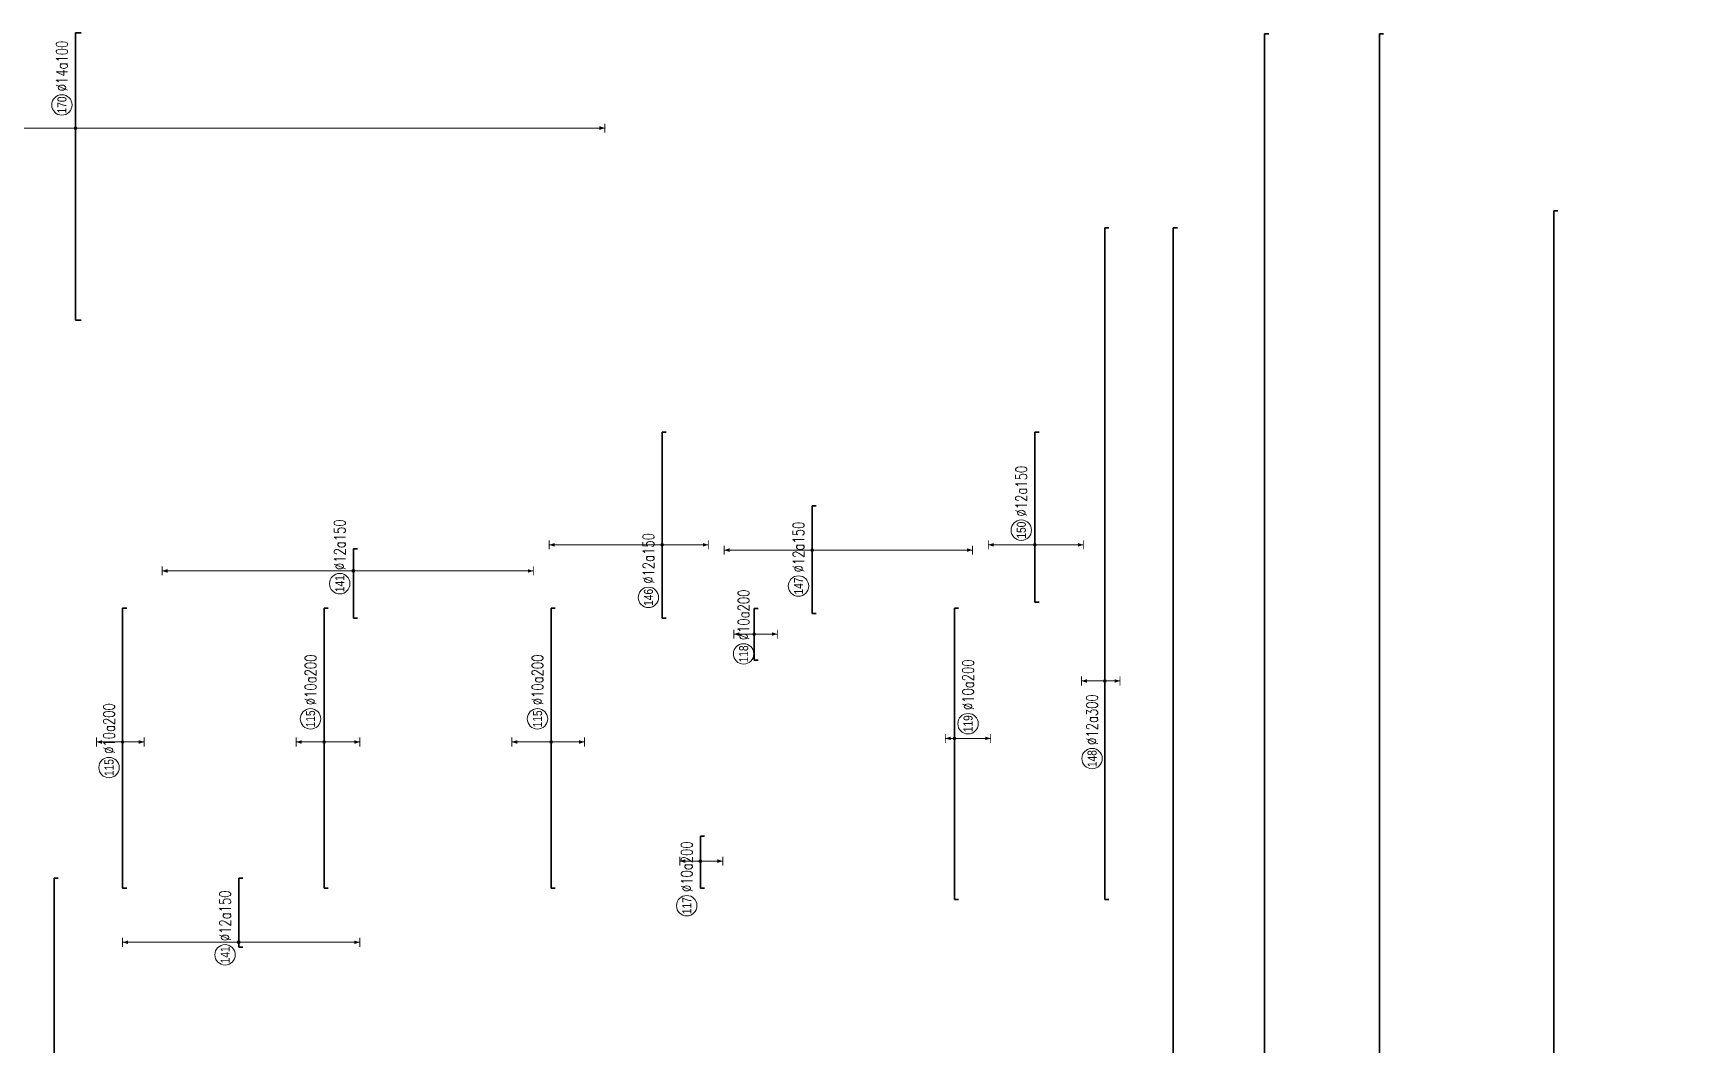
# Model space of a CAD drawing. Header units: millimetres. Extents: x -247377 to 927516, y -864259 to 155594.
# Drawn here: x 44819 to 117439, y -202635 to -158100 of the extents above; entities that cross this region are included whole.
import ezdxf
from ezdxf.enums import TextEntityAlignment as Align

# ---------------------------------------------------------------- set-up
doc = ezdxf.new("R2010")
doc.units = ezdxf.units.MM
doc.header["$MEASUREMENT"] = 0
for name, color, linetype, lineweight in [('NDC_S_DIM', 1, 'Continuous', 15), ('NDC_S_REBAR', 4, 'Continuous', 35), ('NDC_S_VN TEXT', 7, 'Continuous', 20)]:
    doc.layers.add(name, color=color, linetype=linetype, lineweight=lineweight)
doc.styles.add('ARIAL', font='arial.ttf', dxfattribs={"width": 0.8})
doc.styles.add('NDC_EN TXT', font='romans.shx', dxfattribs={"width": 0.8})

# ---------------------------------------------------------------- blocks, each defined once
blk = doc.blocks.new('*U41')
h = blk.add_hatch(color=6)
edge = h.paths.add_edge_path()
edge.add_arc((-36.84, 0), 0.3, 0, 360)
at = {"layer": 'NDC_S_DIM', "color": 8}
for q in [(-36.84, 3.16), (-36.84, -15.84)]:
    blk.add_line((-36.84, 0), q, dxfattribs=at)
for points in [[(-37.84, 3.16, 0.2, 0.2, 0), (-35.84, 3.16, 0, 0, 0)], [(-37.84, -15.84, 0.2, 0.2, 0), (-35.84, -15.84, 0, 0, 0)]]:
    blk.add_lwpolyline(points, format="xyseb", dxfattribs=at)
at = {"layer": 'NDC_S_DIM', "color": 6}
blk.add_circle((-36.84, 0), 0.3, dxfattribs=at)
at = {"layer": 'NDC_S_DIM'}
blk.add_circle((-55.15, -3.19), 2.25, dxfattribs=at)
at = {"layer": 'NDC_S_DIM', "color": 8}
for points in [[(-37.24, 1.96), (-36.84, 3.16), (-36.44, 1.96)], [(-37.24, -14.64), (-36.84, -15.84), (-36.44, -14.64)]]:
    blk.add_solid(points, dxfattribs=at)
at = {"layer": 'NDC_S_REBAR'}
for p, q in [((0, 0), (-155.03, 0)), ((-155.03, 0), (-155.03, -0.9)), ((0, 0), (104.17, 0)), ((104.17, 0), (104.17, -0.9)), ((-155.03, -0.9), (-155.03, -0.9)), ((104.17, -0.9), (104.17, -0.9))]:
    blk.add_line(p, q, dxfattribs=at)
at = {"layer": 'NDC_S_VN TEXT', "style": 'ARIAL', "width": 0.8}
blk.add_attdef('KHT', text='', height=2, dxfattribs=at).set_placement((-55.15, -3.19), align=Align.MIDDLE_CENTER)
at = {"layer": 'NDC_S_VN TEXT', "color": 3, "style": 'NDC_EN TXT', "width": 0.75}
blk.add_attdef('DKT', (-52.15, -4.44), '', height=2.5, dxfattribs=at)
blk = doc.blocks.new('*U47')
h = blk.add_hatch(color=6)
edge = h.paths.add_edge_path()
edge.add_arc((-2.99, 0), 0.3, 0, 360)
at = {"layer": 'NDC_S_DIM', "color": 8}
for q in [(-2.99, 25.57), (-2.99, -26.68)]:
    blk.add_line((-2.99, 0), q, dxfattribs=at)
for points in [[(-3.99, 25.57, 0.2, 0.2, 0), (-1.99, 25.57, 0, 0, 0)], [(-3.99, -26.68, 0.2, 0.2, 0), (-1.99, -26.68, 0, 0, 0)]]:
    blk.add_lwpolyline(points, format="xyseb", dxfattribs=at)
at = {"layer": 'NDC_S_DIM'}
blk.add_circle((-5.75, 3), 2.25, dxfattribs=at)
at = {"layer": 'NDC_S_DIM', "color": 6}
blk.add_circle((-2.99, 0), 0.3, dxfattribs=at)
at = {"layer": 'NDC_S_DIM', "color": 8}
for points in [[(-3.39, 24.37), (-2.99, 25.57), (-2.59, 24.37)], [(-3.39, -25.48), (-2.99, -26.68), (-2.59, -25.48)]]:
    blk.add_solid(points, dxfattribs=at)
at = {"layer": 'NDC_S_REBAR'}
for p, q in [((0, 0), (-4.07, 0)), ((-4.07, 0), (-4.07, -0.9)), ((0, 0), (11.13, 0)), ((11.13, 0), (11.13, -0.9)), ((-4.07, -0.9), (-4.07, -0.9)), ((11.13, -0.9), (11.13, -0.9))]:
    blk.add_line(p, q, dxfattribs=at)
at = {"layer": 'NDC_S_VN TEXT', "style": 'ARIAL', "width": 0.8}
blk.add_attdef('KHT', text='', height=2, dxfattribs=at).set_placement((-5.75, 3), align=Align.MIDDLE_CENTER)
at = {"layer": 'NDC_S_VN TEXT', "color": 3, "style": 'NDC_EN TXT', "width": 0.75}
blk.add_attdef('DKT', (-2.75, 1.75), '', height=2.5, dxfattribs=at)
blk = doc.blocks.new('*U48')
h = blk.add_hatch(color=6)
edge = h.paths.add_edge_path()
edge.add_arc((-2.99, 0), 0.3, 0, 360)
at = {"layer": 'NDC_S_DIM', "color": 8}
for q in [(-2.99, 42.14), (-2.99, -39.66)]:
    blk.add_line((-2.99, 0), q, dxfattribs=at)
for points in [[(-3.99, 42.14, 0.2, 0.2, 0), (-1.99, 42.14, 0, 0, 0)], [(-3.99, -39.66, 0.2, 0.2, 0), (-1.99, -39.66, 0, 0, 0)]]:
    blk.add_lwpolyline(points, format="xyseb", dxfattribs=at)
at = {"layer": 'NDC_S_DIM'}
blk.add_circle((-5.79, 3), 2.25, dxfattribs=at)
at = {"layer": 'NDC_S_DIM', "color": 6}
blk.add_circle((-2.99, 0), 0.3, dxfattribs=at)
at = {"layer": 'NDC_S_DIM', "color": 8}
for points in [[(-3.39, 40.94), (-2.99, 42.14), (-2.59, 40.94)], [(-3.39, -38.46), (-2.99, -39.66), (-2.59, -38.46)]]:
    blk.add_solid(points, dxfattribs=at)
at = {"layer": 'NDC_S_REBAR'}
for p, q in [((0, 0), (-13.36, 0)), ((-13.36, 0), (-13.36, -0.9)), ((0, 0), (1.85, 0)), ((1.85, 0), (1.85, -0.9)), ((-13.36, -0.9), (-13.36, -0.9)), ((1.85, -0.9), (1.85, -0.9))]:
    blk.add_line(p, q, dxfattribs=at)
at = {"layer": 'NDC_S_VN TEXT', "style": 'ARIAL', "width": 0.8}
blk.add_attdef('KHT', text='', height=2, dxfattribs=at).set_placement((-5.79, 3), align=Align.MIDDLE_CENTER)
at = {"layer": 'NDC_S_VN TEXT', "color": 3, "style": 'NDC_EN TXT', "width": 0.75}
blk.add_attdef('DKT', (-2.79, 1.75), '', height=2.5, dxfattribs=at)
blk = doc.blocks.new('*U49')
h = blk.add_hatch(color=6)
edge = h.paths.add_edge_path()
edge.add_arc((-2.99, 0), 0.3, 0, 360)
at = {"layer": 'NDC_S_DIM', "color": 8}
for q in [(-2.99, 19.37), (-2.99, -35.31)]:
    blk.add_line((-2.99, 0), q, dxfattribs=at)
for points in [[(-3.99, 19.37, 0.2, 0.2, 0), (-1.99, 19.37, 0, 0, 0)], [(-3.99, -35.31, 0.2, 0.2, 0), (-1.99, -35.31, 0, 0, 0)]]:
    blk.add_lwpolyline(points, format="xyseb", dxfattribs=at)
at = {"layer": 'NDC_S_DIM'}
blk.add_circle((-10.91, 3), 2.25, dxfattribs=at)
at = {"layer": 'NDC_S_DIM', "color": 6}
blk.add_circle((-2.99, 0), 0.3, dxfattribs=at)
at = {"layer": 'NDC_S_DIM', "color": 8}
for points in [[(-3.39, 18.17), (-2.99, 19.37), (-2.59, 18.17)], [(-3.39, -34.11), (-2.99, -35.31), (-2.59, -34.11)]]:
    blk.add_solid(points, dxfattribs=at)
at = {"layer": 'NDC_S_REBAR'}
for p, q in [((0, 0), (-16.95, 0)), ((-16.95, 0), (-16.95, -0.9)), ((0, 0), (6.75, 0)), ((6.75, 0), (6.75, -0.9)), ((-16.95, -0.9), (-16.95, -0.9)), ((6.75, -0.9), (6.75, -0.9))]:
    blk.add_line(p, q, dxfattribs=at)
at = {"layer": 'NDC_S_VN TEXT', "style": 'ARIAL', "width": 0.8}
blk.add_attdef('KHT', text='', height=2, dxfattribs=at).set_placement((-10.91, 3), align=Align.MIDDLE_CENTER)
at = {"layer": 'NDC_S_VN TEXT', "color": 3, "style": 'NDC_EN TXT', "width": 0.75}
blk.add_attdef('DKT', (-7.91, 1.75), '', height=2.5, dxfattribs=at)
blk = doc.blocks.new('*U51')
h = blk.add_hatch(color=6)
edge = h.paths.add_edge_path()
edge.add_arc((-13.89, 0), 0.3, 0, 360)
at = {"layer": 'NDC_S_DIM', "color": 8}
for q in [(-13.89, 6.73), (-13.89, -12.02)]:
    blk.add_line((-13.89, 0), q, dxfattribs=at)
for points in [[(-14.89, 6.73, 0.2, 0.2, 0), (-12.89, 6.73, 0, 0, 0)], [(-14.89, -12.02, 0.2, 0.2, 0), (-12.89, -12.02, 0, 0, 0)]]:
    blk.add_lwpolyline(points, format="xyseb", dxfattribs=at)
at = {"layer": 'NDC_S_DIM'}
blk.add_circle((-10.79, 3), 2.25, dxfattribs=at)
at = {"layer": 'NDC_S_DIM', "color": 6}
blk.add_circle((-13.89, 0), 0.3, dxfattribs=at)
at = {"layer": 'NDC_S_DIM', "color": 8}
for points in [[(-14.29, 5.53), (-13.89, 6.73), (-13.49, 5.53)], [(-14.29, -10.82), (-13.89, -12.02), (-13.49, -10.82)]]:
    blk.add_solid(points, dxfattribs=at)
at = {"layer": 'NDC_S_REBAR'}
for p, q in [((0, 0), (-213.78, 0)), ((-213.78, 0), (-213.78, -0.9)), ((0, 0), (188.67, 0)), ((188.67, 0), (188.67, -0.9)), ((-213.78, -0.9), (-213.78, -0.9)), ((188.67, -0.9), (188.67, -0.9))]:
    blk.add_line(p, q, dxfattribs=at)
at = {"layer": 'NDC_S_VN TEXT', "style": 'ARIAL', "width": 0.8}
blk.add_attdef('KHT', text='', height=2, dxfattribs=at).set_placement((-10.79, 3), align=Align.MIDDLE_CENTER)
at = {"layer": 'NDC_S_VN TEXT', "color": 3, "style": 'NDC_EN TXT', "width": 0.75}
blk.add_attdef('DKT', (-7.79, 1.75), '', height=2.5, dxfattribs=at)
blk = doc.blocks.new('*U52')
h = blk.add_hatch(color=6)
edge = h.paths.add_edge_path()
edge.add_arc((-71.2, 0), 0.3, 0, 360)
at = {"layer": 'NDC_S_DIM', "color": 8}
for q in [(-71.2, 7.11), (-71.2, -7.14)]:
    blk.add_line((-71.2, 0), q, dxfattribs=at)
for points in [[(-72.2, 7.11, 0.2, 0.2, 0), (-70.2, 7.11, 0, 0, 0)], [(-72.2, -7.14, 0.2, 0.2, 0), (-70.2, -7.14, 0, 0, 0)]]:
    blk.add_lwpolyline(points, format="xyseb", dxfattribs=at)
at = {"layer": 'NDC_S_DIM'}
blk.add_circle((-68.22, 3.02), 2.25, dxfattribs=at)
at = {"layer": 'NDC_S_DIM', "color": 6}
blk.add_circle((-71.2, 0), 0.3, dxfattribs=at)
at = {"layer": 'NDC_S_DIM', "color": 8}
for points in [[(-71.6, 5.91), (-71.2, 7.11), (-70.8, 5.91)], [(-71.6, -5.94), (-71.2, -7.14), (-70.8, -5.94)]]:
    blk.add_solid(points, dxfattribs=at)
at = {"layer": 'NDC_S_REBAR'}
for p, q in [((0, 0), (-256.2, 0)), ((-256.2, 0), (-256.2, -0.9)), ((0, 0), (174, 0)), ((174, 0), (174, -0.9)), ((-256.2, -0.9), (-256.2, -0.9)), ((174, -0.9), (174, -0.9))]:
    blk.add_line(p, q, dxfattribs=at)
at = {"layer": 'NDC_S_VN TEXT', "style": 'ARIAL', "width": 0.8}
blk.add_attdef('KHT', text='', height=2, dxfattribs=at).set_placement((-68.22, 3.02), align=Align.MIDDLE_CENTER)
at = {"layer": 'NDC_S_VN TEXT', "color": 3, "style": 'NDC_EN TXT', "width": 0.75}
blk.add_attdef('DKT', (-65.22, 1.77), '', height=2.5, dxfattribs=at)
blk = doc.blocks.new('*U75')
h = blk.add_hatch(color=6)
edge = h.paths.add_edge_path()
edge.add_arc((-2.99, 0), 0.3, 0, 360)
at = {"layer": 'NDC_S_DIM', "color": 8}
for q in [(-2.99, 2.01), (-2.99, -7.99)]:
    blk.add_line((-2.99, 0), q, dxfattribs=at)
for points in [[(-3.99, 2.01, 0.2, 0.2, 0), (-1.99, 2.01, 0, 0, 0)], [(-3.99, -7.99, 0.2, 0.2, 0), (-1.99, -7.99, 0, 0, 0)]]:
    blk.add_lwpolyline(points, format="xyseb", dxfattribs=at)
at = {"layer": 'NDC_S_DIM', "color": 6}
blk.add_circle((-2.99, 0), 0.3, dxfattribs=at)
at = {"layer": 'NDC_S_DIM'}
blk.add_circle((0.25, -3), 2.25, dxfattribs=at)
at = {"layer": 'NDC_S_DIM', "color": 8}
for points in [[(-3.39, 0.81), (-2.99, 2.01), (-2.59, 0.81)], [(-3.39, -6.79), (-2.99, -7.99), (-2.59, -6.79)]]:
    blk.add_solid(points, dxfattribs=at)
at = {"layer": 'NDC_S_REBAR'}
for p, q in [((0, 0), (-38.47, 0)), ((-38.47, 0), (-38.47, -0.9)), ((0, 0), (25.73, 0)), ((25.73, 0), (25.73, -0.9)), ((-38.47, -0.9), (-38.47, -0.9)), ((25.73, -0.9), (25.73, -0.9))]:
    blk.add_line(p, q, dxfattribs=at)
at = {"layer": 'NDC_S_VN TEXT', "style": 'ARIAL', "width": 0.8}
blk.add_attdef('KHT', text='', height=2, dxfattribs=at).set_placement((0.25, -3), align=Align.MIDDLE_CENTER)
at = {"layer": 'NDC_S_VN TEXT', "color": 3, "style": 'NDC_EN TXT', "width": 0.75}
blk.add_attdef('DKT', (3.25, -4.25), '', height=2.5, dxfattribs=at)
blk = doc.blocks.new('*U79')
h = blk.add_hatch(color=6)
edge = h.paths.add_edge_path()
edge.add_arc((-2.99, 0), 0.3, 0, 360)
at = {"layer": 'NDC_S_DIM', "color": 8}
for q in [(-2.99, 24.85), (-2.99, -10.2)]:
    blk.add_line((-2.99, 0), q, dxfattribs=at)
for points in [[(-3.99, 24.85, 0.2, 0.2, 0), (-1.99, 24.85, 0, 0, 0)], [(-3.99, -10.2, 0.2, 0.2, 0), (-1.99, -10.2, 0, 0, 0)]]:
    blk.add_lwpolyline(points, format="xyseb", dxfattribs=at)
at = {"layer": 'NDC_S_DIM'}
blk.add_circle((-14.56, 3), 2.25, dxfattribs=at)
at = {"layer": 'NDC_S_DIM', "color": 6}
blk.add_circle((-2.99, 0), 0.3, dxfattribs=at)
at = {"layer": 'NDC_S_DIM', "color": 8}
for points in [[(-3.39, 23.65), (-2.99, 24.85), (-2.59, 23.65)], [(-3.39, -9), (-2.99, -10.2), (-2.59, -9)]]:
    blk.add_solid(points, dxfattribs=at)
at = {"layer": 'NDC_S_REBAR'}
for p, q in [((0, 0), (-19.1, 0)), ((-19.1, 0), (-19.1, -0.9)), ((0, 0), (21.85, 0)), ((21.85, 0), (21.85, -0.9)), ((-19.1, -0.9), (-19.1, -0.9)), ((21.85, -0.9), (21.85, -0.9))]:
    blk.add_line(p, q, dxfattribs=at)
at = {"layer": 'NDC_S_VN TEXT', "style": 'ARIAL', "width": 0.8}
blk.add_attdef('KHT', text='', height=2, dxfattribs=at).set_placement((-14.56, 3), align=Align.MIDDLE_CENTER)
at = {"layer": 'NDC_S_VN TEXT', "color": 3, "style": 'NDC_EN TXT', "width": 0.75}
blk.add_attdef('DKT', (-11.56, 1.75), '', height=2.5, dxfattribs=at)
blk = doc.blocks.new('*U80')
h = blk.add_hatch(color=6)
edge = h.paths.add_edge_path()
edge.add_arc((-2.99, 0), 0.3, 0, 360)
at = {"layer": 'NDC_S_DIM', "color": 8}
for q in [(-2.99, 10.27), (-2.99, -10.67)]:
    blk.add_line((-2.99, 0), q, dxfattribs=at)
for points in [[(-3.99, 10.27, 0.2, 0.2, 0), (-1.99, 10.27, 0, 0, 0)], [(-3.99, -10.67, 0.2, 0.2, 0), (-1.99, -10.67, 0, 0, 0)]]:
    blk.add_lwpolyline(points, format="xyseb", dxfattribs=at)
at = {"layer": 'NDC_S_DIM'}
blk.add_circle((0.25, 3), 2.25, dxfattribs=at)
at = {"layer": 'NDC_S_DIM', "color": 6}
blk.add_circle((-2.99, 0), 0.3, dxfattribs=at)
at = {"layer": 'NDC_S_DIM', "color": 8}
for points in [[(-3.39, 9.07), (-2.99, 10.27), (-2.59, 9.07)], [(-3.39, -9.47), (-2.99, -10.67), (-2.59, -9.47)]]:
    blk.add_solid(points, dxfattribs=at)
at = {"layer": 'NDC_S_REBAR'}
for p, q in [((0, 0), (-15.6, 0)), ((-15.6, 0), (-15.6, -0.9)), ((0, 0), (21.85, 0)), ((21.85, 0), (21.85, -0.9)), ((-15.6, -0.9), (-15.6, -0.9)), ((21.85, -0.9), (21.85, -0.9))]:
    blk.add_line(p, q, dxfattribs=at)
at = {"layer": 'NDC_S_VN TEXT', "style": 'ARIAL', "width": 0.8}
blk.add_attdef('KHT', text='', height=2, dxfattribs=at).set_placement((0.25, 3), align=Align.MIDDLE_CENTER)
at = {"layer": 'NDC_S_VN TEXT', "color": 3, "style": 'NDC_EN TXT', "width": 0.75}
blk.add_attdef('DKT', (3.25, 1.75), '', height=2.5, dxfattribs=at)
blk = doc.blocks.new('*U181')
h = blk.add_hatch(color=6)
edge = h.paths.add_edge_path()
edge.add_arc((-2.99, 0), 0.3, 0, 360)
at = {"layer": 'NDC_S_DIM', "color": 8}
for q in [(-2.99, 5.76), (-2.99, -4.74)]:
    blk.add_line((-2.99, 0), q, dxfattribs=at)
for points in [[(-3.99, 5.76, 0.2, 0.2, 0), (-1.99, 5.76, 0, 0, 0)], [(-3.99, -4.74, 0.2, 0.2, 0), (-1.99, -4.74, 0, 0, 0)]]:
    blk.add_lwpolyline(points, format="xyseb", dxfattribs=at)
at = {"layer": 'NDC_S_DIM'}
blk.add_circle((-8.62, 3), 2.25, dxfattribs=at)
at = {"layer": 'NDC_S_DIM', "color": 6}
blk.add_circle((-2.99, 0), 0.3, dxfattribs=at)
at = {"layer": 'NDC_S_DIM', "color": 8}
for points in [[(-3.39, 4.56), (-2.99, 5.76), (-2.59, 4.56)], [(-3.39, -3.54), (-2.99, -4.74), (-2.59, -3.54)]]:
    blk.add_solid(points, dxfattribs=at)
at = {"layer": 'NDC_S_REBAR'}
for p, q in [((0, 0), (-35.19, 0)), ((-35.19, 0), (-35.19, -0.9)), ((0, 0), (26.51, 0)), ((26.51, 0), (26.51, -0.9)), ((-35.19, -0.9), (-35.19, -0.9)), ((26.51, -0.9), (26.51, -0.9))]:
    blk.add_line(p, q, dxfattribs=at)
at = {"layer": 'NDC_S_VN TEXT', "style": 'ARIAL', "width": 0.8}
blk.add_attdef('KHT', text='', height=2, dxfattribs=at).set_placement((-8.62, 3), align=Align.MIDDLE_CENTER)
at = {"layer": 'NDC_S_VN TEXT', "color": 3, "style": 'NDC_EN TXT', "width": 0.75}
blk.add_attdef('DKT', (-5.62, 1.75), '', height=2.5, dxfattribs=at)
blk = doc.blocks.new('*U183')
h = blk.add_hatch(color=6)
edge = h.paths.add_edge_path()
edge.add_arc((-2.99, 0), 0.3, 0, 360)
at = {"layer": 'NDC_S_DIM', "color": 8}
for q in [(-2.99, 6.15), (-2.99, -7.85)]:
    blk.add_line((-2.99, 0), q, dxfattribs=at)
for points in [[(-3.99, 6.15, 0.2, 0.2, 0), (-1.99, 6.15, 0, 0, 0)], [(-3.99, -7.85, 0.2, 0.2, 0), (-1.99, -7.85, 0, 0, 0)]]:
    blk.add_lwpolyline(points, format="xyseb", dxfattribs=at)
at = {"layer": 'NDC_S_DIM'}
blk.add_circle((2.1, 3), 2.25, dxfattribs=at)
at = {"layer": 'NDC_S_DIM', "color": 6}
blk.add_circle((-2.99, 0), 0.3, dxfattribs=at)
at = {"layer": 'NDC_S_DIM', "color": 8}
for points in [[(-3.39, 4.95), (-2.99, 6.15), (-2.59, 4.95)], [(-3.39, -6.65), (-2.99, -7.85), (-2.59, -6.65)]]:
    blk.add_solid(points, dxfattribs=at)
at = {"layer": 'NDC_S_REBAR'}
for p, q in [((0, 0), (-35.19, 0)), ((-35.19, 0), (-35.19, -0.9)), ((0, 0), (26.51, 0)), ((26.51, 0), (26.51, -0.9)), ((-35.19, -0.9), (-35.19, -0.9)), ((26.51, -0.9), (26.51, -0.9))]:
    blk.add_line(p, q, dxfattribs=at)
at = {"layer": 'NDC_S_VN TEXT', "style": 'ARIAL', "width": 0.8}
blk.add_attdef('KHT', text='', height=2, dxfattribs=at).set_placement((2.1, 3), align=Align.MIDDLE_CENTER)
at = {"layer": 'NDC_S_VN TEXT', "color": 3, "style": 'NDC_EN TXT', "width": 0.75}
blk.add_attdef('DKT', (5.1, 1.75), '', height=2.5, dxfattribs=at)
blk = doc.blocks.new('*U182')
h = blk.add_hatch(color=6)
edge = h.paths.add_edge_path()
edge.add_arc((-2.99, 0), 0.3, 0, 360)
at = {"layer": 'NDC_S_DIM', "color": 8}
for q in [(-2.99, 8.67), (-2.99, -7.33)]:
    blk.add_line((-2.99, 0), q, dxfattribs=at)
for points in [[(-3.99, 8.67, 0.2, 0.2, 0), (-1.99, 8.67, 0, 0, 0)], [(-3.99, -7.33, 0.2, 0.2, 0), (-1.99, -7.33, 0, 0, 0)]]:
    blk.add_lwpolyline(points, format="xyseb", dxfattribs=at)
at = {"layer": 'NDC_S_DIM'}
blk.add_circle((2.1, 3), 2.25, dxfattribs=at)
at = {"layer": 'NDC_S_DIM', "color": 6}
blk.add_circle((-2.99, 0), 0.3, dxfattribs=at)
at = {"layer": 'NDC_S_DIM', "color": 8}
for points in [[(-3.39, 7.47), (-2.99, 8.67), (-2.59, 7.47)], [(-3.39, -6.13), (-2.99, -7.33), (-2.59, -6.13)]]:
    blk.add_solid(points, dxfattribs=at)
at = {"layer": 'NDC_S_REBAR'}
for p, q in [((0, 0), (-35.19, 0)), ((-35.19, 0), (-35.19, -0.9)), ((0, 0), (26.51, 0)), ((26.51, 0), (26.51, -0.9)), ((-35.19, -0.9), (-35.19, -0.9)), ((26.51, -0.9), (26.51, -0.9))]:
    blk.add_line(p, q, dxfattribs=at)
at = {"layer": 'NDC_S_VN TEXT', "style": 'ARIAL', "width": 0.8}
blk.add_attdef('KHT', text='', height=2, dxfattribs=at).set_placement((2.1, 3), align=Align.MIDDLE_CENTER)
at = {"layer": 'NDC_S_VN TEXT', "color": 3, "style": 'NDC_EN TXT', "width": 0.75}
blk.add_attdef('DKT', (5.1, 1.75), '', height=2.5, dxfattribs=at)
blk = doc.blocks.new('*U716')
h = blk.add_hatch(color=6)
edge = h.paths.add_edge_path()
edge.add_arc((-2.99, 0), 0.3, 0, 360)
at = {"layer": 'NDC_S_DIM', "color": 8}
for q in [(-2.99, 4.46), (-2.99, -5.12)]:
    blk.add_line((-2.99, 0), q, dxfattribs=at)
for points in [[(-3.99, 4.46, 0.2, 0.2, 0), (-1.99, 4.46, 0, 0, 0)], [(-3.99, -5.12, 0.2, 0.2, 0), (-1.99, -5.12, 0, 0, 0)]]:
    blk.add_lwpolyline(points, format="xyseb", dxfattribs=at)
at = {"layer": 'NDC_S_DIM'}
blk.add_circle((-7.35, 2.31), 2.25, dxfattribs=at)
at = {"layer": 'NDC_S_DIM', "color": 6}
blk.add_circle((-2.99, 0), 0.3, dxfattribs=at)
at = {"layer": 'NDC_S_DIM', "color": 8}
for points in [[(-3.39, 3.26), (-2.99, 4.46), (-2.59, 3.26)], [(-3.39, -3.92), (-2.99, -5.12), (-2.59, -3.92)]]:
    blk.add_solid(points, dxfattribs=at)
at = {"layer": 'NDC_S_REBAR'}
for p, q in [((0, 0), (-8.7, 0)), ((-8.7, 0), (-8.7, -0.9)), ((0, 0), (2.65, 0)), ((2.65, 0), (2.65, -0.9)), ((-8.7, -0.9), (-8.7, -0.9)), ((2.65, -0.9), (2.65, -0.9))]:
    blk.add_line(p, q, dxfattribs=at)
at = {"layer": 'NDC_S_VN TEXT', "style": 'ARIAL', "width": 0.8}
blk.add_attdef('KHT', text='', height=2, dxfattribs=at).set_placement((-7.35, 2.31), align=Align.MIDDLE_CENTER)
at = {"layer": 'NDC_S_VN TEXT', "color": 3, "style": 'NDC_EN TXT', "width": 0.75}
blk.add_attdef('DKT', (-4.35, 1.06), '', height=2.5, dxfattribs=at)
blk = doc.blocks.new('*U320')
h = blk.add_hatch(color=6)
edge = h.paths.add_edge_path()
edge.add_arc((-2.99, 0), 0.3, 0, 360)
at = {"layer": 'NDC_S_DIM', "color": 8}
for q in [(-2.99, 4.54), (-2.99, -4.96)]:
    blk.add_line((-2.99, 0), q, dxfattribs=at)
for points in [[(-3.99, 4.54, 0.2, 0.2, 0), (-1.99, 4.54, 0, 0, 0)], [(-3.99, -4.96, 0.2, 0.2, 0), (-1.99, -4.96, 0, 0, 0)]]:
    blk.add_lwpolyline(points, format="xyseb", dxfattribs=at)
at = {"layer": 'NDC_S_DIM'}
blk.add_circle((-12.81, 3), 2.25, dxfattribs=at)
at = {"layer": 'NDC_S_DIM', "color": 6}
blk.add_circle((-2.99, 0), 0.3, dxfattribs=at)
at = {"layer": 'NDC_S_DIM', "color": 8}
for points in [[(-3.39, 3.34), (-2.99, 4.54), (-2.59, 3.34)], [(-3.39, -3.76), (-2.99, -4.96), (-2.59, -3.76)]]:
    blk.add_solid(points, dxfattribs=at)
at = {"layer": 'NDC_S_REBAR'}
for p, q in [((0, 0), (-8.95, 0)), ((-8.95, 0), (-8.95, -0.9)), ((0, 0), (2.5, 0)), ((2.5, 0), (2.5, -0.9)), ((-8.95, -0.9), (-8.95, -0.9)), ((2.5, -0.9), (2.5, -0.9))]:
    blk.add_line(p, q, dxfattribs=at)
at = {"layer": 'NDC_S_VN TEXT', "style": 'ARIAL', "width": 0.8}
blk.add_attdef('KHT', text='', height=2, dxfattribs=at).set_placement((-12.81, 3), align=Align.MIDDLE_CENTER)
at = {"layer": 'NDC_S_VN TEXT', "color": 3, "style": 'NDC_EN TXT', "width": 0.75}
blk.add_attdef('DKT', (-9.81, 1.75), '', height=2.5, dxfattribs=at)
blk = doc.blocks.new('*U329')
h = blk.add_hatch(color=6)
edge = h.paths.add_edge_path()
edge.add_arc((15.1, 0), 0.3, 0, 360)
at = {"layer": 'NDC_S_DIM', "color": 8}
for q in [(15.1, 5.14), (15.1, -3.36)]:
    blk.add_line((15.1, 0), q, dxfattribs=at)
for points in [[(14.1, 5.14, 0.2, 0.2, 0), (16.1, 5.14, 0, 0, 0)], [(14.1, -3.36, 0.2, 0.2, 0), (16.1, -3.36, 0, 0, 0)]]:
    blk.add_lwpolyline(points, format="xyseb", dxfattribs=at)
at = {"layer": 'NDC_S_DIM'}
blk.add_circle((-1.99, 2.8), 2.25, dxfattribs=at)
at = {"layer": 'NDC_S_DIM', "color": 6}
blk.add_circle((15.1, 0), 0.3, dxfattribs=at)
at = {"layer": 'NDC_S_DIM', "color": 8}
for points in [[(14.7, 3.94), (15.1, 5.14), (15.5, 3.94)], [(14.7, -2.16), (15.1, -3.36), (15.5, -2.16)]]:
    blk.add_solid(points, dxfattribs=at)
at = {"layer": 'NDC_S_REBAR'}
for p, q in [((0, 0), (-33.03, 0)), ((-33.03, 0), (-33.03, -0.9)), ((0, 0), (114.92, 0)), ((114.92, 0), (114.92, -0.9)), ((-33.03, -0.9), (-33.03, -0.9)), ((114.92, -0.9), (114.92, -0.9))]:
    blk.add_line(p, q, dxfattribs=at)
at = {"layer": 'NDC_S_VN TEXT', "style": 'ARIAL', "width": 0.8}
blk.add_attdef('KHT', text='', height=2, dxfattribs=at).set_placement((-1.99, 2.8), align=Align.MIDDLE_CENTER)
at = {"layer": 'NDC_S_VN TEXT', "color": 3, "style": 'NDC_EN TXT', "width": 0.75}
blk.add_attdef('DKT', (1.01, 1.55), '', height=2.5, dxfattribs=at)
blk = doc.blocks.new('*U346')
h = blk.add_hatch(color=6)
edge = h.paths.add_edge_path()
edge.add_arc((-71.2, 0), 0.3, 0, 360)
at = {"layer": 'NDC_S_DIM', "color": 8}
for q in [(-71.2, 10.07), (-71.2, -27.93)]:
    blk.add_line((-71.2, 0), q, dxfattribs=at)
for points in [[(-72.2, 10.07, 0.2, 0.2, 0), (-70.2, 10.07, 0, 0, 0)], [(-72.2, -27.93, 0.2, 0.2, 0), (-70.2, -27.93, 0, 0, 0)]]:
    blk.add_lwpolyline(points, format="xyseb", dxfattribs=at)
at = {"layer": 'NDC_S_DIM'}
blk.add_circle((-68.22, 3.02), 2.25, dxfattribs=at)
at = {"layer": 'NDC_S_DIM', "color": 6}
blk.add_circle((-71.2, 0), 0.3, dxfattribs=at)
at = {"layer": 'NDC_S_DIM', "color": 8}
for points in [[(-71.6, 8.87), (-71.2, 10.07), (-70.8, 8.87)], [(-71.6, -26.73), (-71.2, -27.93), (-70.8, -26.73)]]:
    blk.add_solid(points, dxfattribs=at)
at = {"layer": 'NDC_S_REBAR'}
for p, q in [((0, 0), (-212.18, 0)), ((-212.18, 0), (-212.18, -0.9)), ((0, 0), (135, 0)), ((135, 0), (135, -0.9)), ((-212.18, -0.9), (-212.18, -0.9)), ((135, -0.9), (135, -0.9))]:
    blk.add_line(p, q, dxfattribs=at)
at = {"layer": 'NDC_S_VN TEXT', "style": 'ARIAL', "width": 0.8}
blk.add_attdef('KHT', text='', height=2, dxfattribs=at).set_placement((-68.22, 3.02), align=Align.MIDDLE_CENTER)
at = {"layer": 'NDC_S_VN TEXT', "color": 3, "style": 'NDC_EN TXT', "width": 0.75}
blk.add_attdef('DKT', (-65.22, 1.77), '', height=2.5, dxfattribs=at)
blk = doc.blocks.new('*U712')
h = blk.add_hatch(color=6)
edge = h.paths.add_edge_path()
edge.add_arc((-2.99, 0), 0.3, 0, 360)
at = {"layer": 'NDC_S_DIM', "color": 8}
for q in [(-2.99, 82.88), (-2.99, -116.62)]:
    blk.add_line((-2.99, 0), q, dxfattribs=at)
for points in [[(-3.99, 82.88, 0.2, 0.2, 0), (-1.99, 82.88, 0, 0, 0)], [(-3.99, -116.62, 0.2, 0.2, 0), (-1.99, -116.62, 0, 0, 0)]]:
    blk.add_lwpolyline(points, format="xyseb", dxfattribs=at)
at = {"layer": 'NDC_S_DIM'}
blk.add_circle((2.1, 3), 2.25, dxfattribs=at)
at = {"layer": 'NDC_S_DIM', "color": 6}
blk.add_circle((-2.99, 0), 0.3, dxfattribs=at)
at = {"layer": 'NDC_S_DIM', "color": 8}
for points in [[(-3.39, 81.68), (-2.99, 82.88), (-2.59, 81.68)], [(-3.39, -115.42), (-2.99, -116.62), (-2.59, -115.42)]]:
    blk.add_solid(points, dxfattribs=at)
at = {"layer": 'NDC_S_REBAR'}
for p, q in [((0, 0), (-45.3, 0)), ((-45.3, 0), (-45.3, -1.25)), ((0, 0), (17.95, 0)), ((17.95, 0), (17.95, -1.25)), ((-45.3, -1.25), (-45.3, -1.25)), ((17.95, -1.25), (17.95, -1.25))]:
    blk.add_line(p, q, dxfattribs=at)
at = {"layer": 'NDC_S_VN TEXT', "style": 'ARIAL', "width": 0.8}
blk.add_attdef('KHT', text='', height=2, dxfattribs=at).set_placement((2.1, 3), align=Align.MIDDLE_CENTER)
at = {"layer": 'NDC_S_VN TEXT', "color": 3, "style": 'NDC_EN TXT', "width": 0.75}
blk.add_attdef('DKT', (5.1, 1.75), '', height=2.5, dxfattribs=at)
blk = doc.blocks.new('*U799')
h = blk.add_hatch(color=6)
edge = h.paths.add_edge_path()
edge.add_arc((-71.2, 0), 0.3, 0, 360)
at = {"layer": 'NDC_S_DIM', "color": 8}
for q in [(-71.2, 13.67), (-71.2, -23.83)]:
    blk.add_line((-71.2, 0), q, dxfattribs=at)
for points in [[(-72.2, 13.67, 0.2, 0.2, 0), (-70.2, 13.67, 0, 0, 0)], [(-72.2, -23.83, 0.2, 0.2, 0), (-70.2, -23.83, 0, 0, 0)]]:
    blk.add_lwpolyline(points, format="xyseb", dxfattribs=at)
at = {"layer": 'NDC_S_DIM'}
blk.add_circle((-68.22, 3.02), 2.25, dxfattribs=at)
at = {"layer": 'NDC_S_DIM', "color": 6}
blk.add_circle((-71.2, 0), 0.3, dxfattribs=at)
at = {"layer": 'NDC_S_DIM', "color": 8}
for points in [[(-71.6, 12.47), (-71.2, 13.67), (-70.8, 12.47)], [(-71.6, -22.63), (-71.2, -23.83), (-70.8, -22.63)]]:
    blk.add_solid(points, dxfattribs=at)
at = {"layer": 'NDC_S_REBAR'}
for p, q in [((0, 0), (-271.2, 0)), ((-271.2, 0), (-271.2, -0.9)), ((0, 0), (174, 0)), ((174, 0), (174, -0.9)), ((-271.2, -0.9), (-271.2, -0.9)), ((174, -0.9), (174, -0.9))]:
    blk.add_line(p, q, dxfattribs=at)
at = {"layer": 'NDC_S_VN TEXT', "style": 'ARIAL', "width": 0.8}
blk.add_attdef('KHT', text='', height=2, dxfattribs=at).set_placement((-68.22, 3.02), align=Align.MIDDLE_CENTER)
at = {"layer": 'NDC_S_VN TEXT', "color": 3, "style": 'NDC_EN TXT', "width": 0.75}
blk.add_attdef('DKT', (-65.22, 1.77), '', height=2.5, dxfattribs=at)

msp = doc.modelspace()

# ---------------------------------------------------------------- block references
at = {"xscale": 200, "yscale": 200, "zscale": 200, "rotation": 90}
for name, p, values in [('*U712', (46694.7, -161690.3), {'KHT': '170', 'DKT': '%%c14a100'}), ('*U52', (99090.9, -192930.9), {'KHT': '149', 'DKT': '%%c12a300'}), ('*U799', (104152.7, -192930.9), {'KHT': '152', 'DKT': '%%c12a300'}), ('*U346', (111833.8, -192930.9), {'KHT': '153', 'DKT': '%%c12a300'}), ('*U329', (92046.1, -189663.6), {'KHT': '148', 'DKT': '%%c12a300'}), ('*U51', (95065.8, -204414), {'KHT': '145', 'DKT': '%%c12a300'}), ('*U79', (72538.8, -180049.7), {'KHT': '146', 'DKT': '%%c12a150'}), ('*U80', (88968.8, -180049.7), {'KHT': '150', 'DKT': '%%c12a150'}), ('*U49', (79152.5, -180279.7), {'KHT': '147', 'DKT': '%%c12a150'}), ('*U48', (58936.6, -181199.3), {'KHT': '141', 'DKT': '%%c12a150'}), ('*U716', (76594.8, -183980.1), {'KHT': '118', 'DKT': '%%c10a200'}), ('*U181', (48770.3, -188732.8), {'KHT': '115', 'DKT': '%%c10a200'}), ('*U183', (57649.8, -188732.8), {'KHT': '115', 'DKT': '%%c10a200'}), ('*U182', (67651.9, -188732.8), {'KHT': '115', 'DKT': '%%c10a200'}), ('*U75', (85421.6, -188575.7), {'KHT': '119', 'DKT': '%%c10a200'}), ('*U320', (74226.3, -193980.1), {'KHT': '117', 'DKT': '%%c10a200'}), ('*U41', (45750.4, -216163.5), {'KHT': '134', 'DKT': '%%c12a300'}), ('*U47', (53883, -197556), {'KHT': '141', 'DKT': '%%c12a150'})]:
    msp.add_blockref(name, p, dxfattribs=at).add_auto_attribs(values)

doc.saveas('drawing.dxf')
